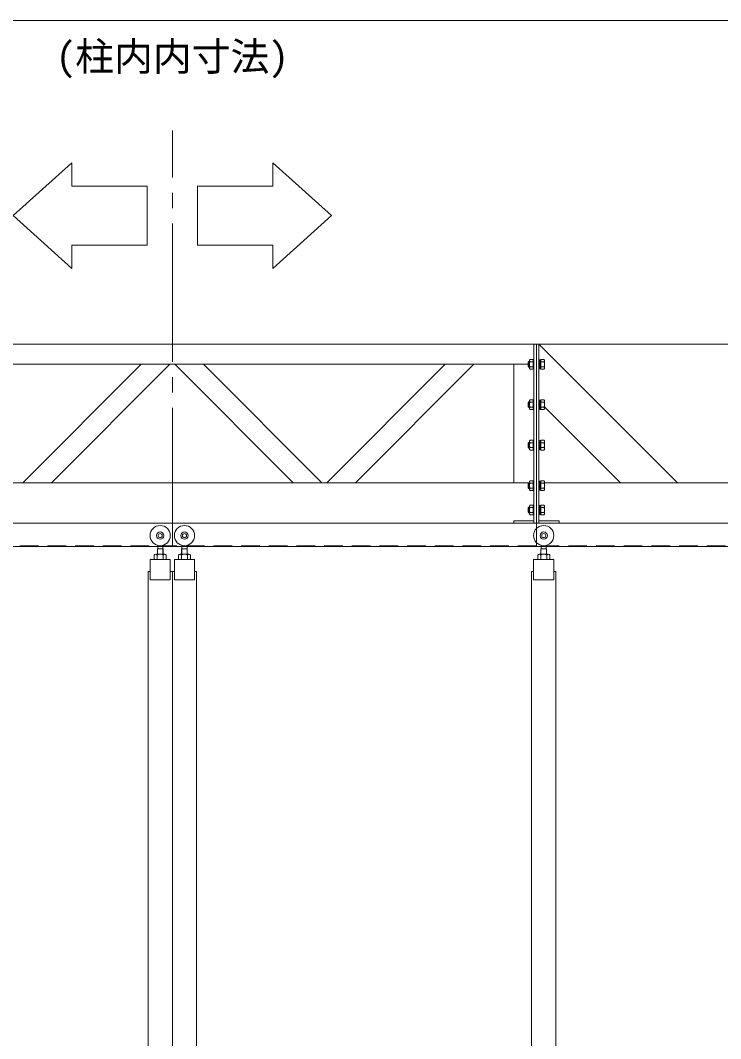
# Model space of a CAD drawing. Units: millimetres, scale not verified. Extents: x 35020 to 55145, y -14438 to 14438.
# Drawn here: x 41344 to 43075, y 6851 to 9368 of the extents above; entities that cross this region are included whole.
import ezdxf
from ezdxf.enums import TextEntityAlignment as Align

# ---------------------------------------------------------------- set-up
doc = ezdxf.new("R2010")
doc.units = ezdxf.units.MM
doc.header["$LTSCALE"] = 38
doc.linetypes.add('CHAIN2', pattern=[12, 9, -1, 1, -1])
doc.linetypes.add('DASHED1', pattern=[1.8, 1.2, -0.6])
for name, color, linetype, lineweight in [('0-6_ﾎﾞﾙﾄ類', 2, 'Continuous', 18), ('0-B_寸法', 3, 'Continuous', 18), ('0-F_中央走行棒', 7, 'Continuous', 18), ('1-0_中央走行棒右', 7, 'Continuous', 18), ('1-1_中央走行棒左', 7, 'Continuous', 18), ('1-2_中間梁18', 7, 'Continuous', 18), ('1-3_通芯', 1, 'CHAIN2', 18), ('1-4_吊車', 4, 'DASHED1', 9), ('1-8_文字', 7, 'Continuous', 18), ('1-A_連結用梁36', 7, 'Continuous', 18)]:
    doc.layers.add(name, color=color, linetype=linetype, lineweight=lineweight)
doc.styles.add('ＭＳ ゴシック', font='')
doc.styles.get('ＭＳ ゴシック').set_extended_font_data('MS Gothic')

msp = doc.modelspace()

# ---------------------------------------------------------------- linework, layer by layer
at = {"layer": '0-6_ﾎﾞﾙﾄ類'}
for p, q in [((42601.1, 8524.5), (42599.1, 8522.5)), ((42599.1, 8512.5), (42599.1, 8522.5)), ((42601.1, 8510.5), (42599.1, 8512.5)), ((42602.5, 8523.3), (42599.9, 8523.3)), ((42602.5, 8511.7), (42599.9, 8511.7)), ((42601.1, 8510.5), (42601.1, 8524.5)), ((42602.5, 8524.5), (42601.1, 8524.5)), ((42602.5, 8510.5), (42601.1, 8510.5)), ((42602.5, 8528), (42604.12, 8529.62)), ((42602.5, 8507), (42602.5, 8528)), ((42602.5, 8507), (42604.12, 8505.38)), ((42604.12, 8523.55), (42611.5, 8523.55)), ((42604.12, 8511.45), (42611.5, 8511.45)), ((42631.1, 8518.3), (42628.1, 8517.5)), ((42631.1, 8517.5), (42628.1, 8516.7)), ((42638.47, 8523.55), (42631.1, 8523.55)), ((42638.47, 8511.45), (42631.1, 8511.45)), ((42640.1, 8528), (42638.47, 8529.62)), ((42640.1, 8507), (42638.47, 8505.38)), ((42640.1, 8507), (42640.1, 8528)), ((42601.1, 8424.5), (42599.1, 8422.5)), ((42599.1, 8412.5), (42599.1, 8422.5)), ((42601.1, 8410.5), (42599.1, 8412.5)), ((42602.5, 8423.3), (42599.9, 8423.3)), ((42602.5, 8411.7), (42599.9, 8411.7)), ((42601.1, 8410.5), (42601.1, 8424.5)), ((42602.5, 8424.5), (42601.1, 8424.5)), ((42602.5, 8410.5), (42601.1, 8410.5)), ((42602.5, 8428), (42604.12, 8429.62)), ((42602.5, 8407), (42602.5, 8428)), ((42602.5, 8407), (42604.12, 8405.38)), ((42604.12, 8423.55), (42611.5, 8423.55)), ((42604.12, 8411.45), (42611.5, 8411.45)), ((42631.1, 8418.3), (42628.1, 8417.5)), ((42631.1, 8417.5), (42628.1, 8416.7)), ((42638.47, 8423.55), (42631.1, 8423.55)), ((42638.47, 8411.45), (42631.1, 8411.45)), ((42640.1, 8428), (42638.47, 8429.62)), ((42640.1, 8407), (42638.47, 8405.38)), ((42640.1, 8407), (42640.1, 8428)), ((42601.1, 8324.5), (42599.1, 8322.5)), ((42599.1, 8312.5), (42599.1, 8322.5)), ((42601.1, 8310.5), (42599.1, 8312.5)), ((42602.5, 8323.3), (42599.9, 8323.3)), ((42602.5, 8311.7), (42599.9, 8311.7)), ((42601.1, 8310.5), (42601.1, 8324.5)), ((42602.5, 8324.5), (42601.1, 8324.5)), ((42602.5, 8310.5), (42601.1, 8310.5)), ((42602.5, 8328), (42604.12, 8329.62)), ((42602.5, 8307), (42602.5, 8328)), ((42602.5, 8307), (42604.12, 8305.38)), ((42604.12, 8323.55), (42611.5, 8323.55)), ((42604.12, 8311.45), (42611.5, 8311.45)), ((42631.1, 8318.3), (42628.1, 8317.5)), ((42631.1, 8317.5), (42628.1, 8316.7)), ((42638.47, 8323.55), (42631.1, 8323.55)), ((42638.47, 8311.45), (42631.1, 8311.45)), ((42640.1, 8328), (42638.47, 8329.62)), ((42640.1, 8307), (42638.47, 8305.38)), ((42640.1, 8307), (42640.1, 8328)), ((42602.5, 8228), (42604.12, 8229.62)), ((42640.1, 8228), (42638.47, 8229.62)), ((42601.1, 8224.5), (42599.1, 8222.5)), ((42599.1, 8212.5), (42599.1, 8222.5)), ((42601.1, 8210.5), (42599.1, 8212.5)), ((42602.5, 8223.3), (42599.9, 8223.3)), ((42602.5, 8211.7), (42599.9, 8211.7)), ((42601.1, 8210.5), (42601.1, 8224.5)), ((42602.5, 8224.5), (42601.1, 8224.5)), ((42602.5, 8210.5), (42601.1, 8210.5)), ((42602.5, 8207), (42602.5, 8228)), ((42602.5, 8207), (42604.12, 8205.38)), ((42604.12, 8223.55), (42611.5, 8223.55)), ((42604.12, 8211.45), (42611.5, 8211.45)), ((42631.1, 8218.3), (42628.1, 8217.5)), ((42631.1, 8217.5), (42628.1, 8216.7)), ((42638.47, 8223.55), (42631.1, 8223.55)), ((42638.47, 8211.45), (42631.1, 8211.45)), ((42640.1, 8207), (42638.47, 8205.38)), ((42640.1, 8207), (42640.1, 8228)), ((42601.1, 8164.5), (42599.1, 8162.5)), ((42599.1, 8152.5), (42599.1, 8162.5)), ((42602.5, 8163.3), (42599.9, 8163.3)), ((42601.1, 8150.5), (42601.1, 8164.5)), ((42602.5, 8164.5), (42601.1, 8164.5)), ((42602.5, 8168), (42604.12, 8169.62)), ((42602.5, 8147), (42602.5, 8168)), ((42604.12, 8163.55), (42611.5, 8163.55)), ((42631.1, 8158.3), (42628.1, 8157.5)), ((42631.1, 8157.5), (42628.1, 8156.7)), ((42638.47, 8163.55), (42631.1, 8163.55)), ((42640.1, 8168), (42638.47, 8169.62)), ((42640.1, 8147), (42640.1, 8168)), ((42601.1, 8150.5), (42599.1, 8152.5)), ((42602.5, 8151.7), (42599.9, 8151.7)), ((42602.5, 8150.5), (42601.1, 8150.5)), ((42602.5, 8147), (42604.12, 8145.38)), ((42604.12, 8151.45), (42611.5, 8151.45)), ((42638.47, 8151.45), (42631.1, 8151.45)), ((42640.1, 8147), (42638.47, 8145.38)), ((41678.67, 8048.05), (41700.92, 8048.05)), ((41678.67, 8048.05), (41682.3, 8048.05)), ((41682.3, 8046.05), (41682.3, 8035.05)), ((41697.3, 8048.05), (41700.92, 8048.05)), ((41697.3, 8046.05), (41697.3, 8035.05)), ((41738.68, 8048.05), (41760.93, 8048.05)), ((41738.68, 8048.05), (41742.3, 8048.05)), ((41742.3, 8046.05), (41742.3, 8035.05)), ((41757.3, 8048.05), (41760.93, 8048.05)), ((41757.3, 8046.05), (41757.3, 8035.05)), ((42648.92, 8048.05), (42626.67, 8048.05)), ((42630.3, 8048.05), (42626.67, 8048.05)), ((42630.3, 8046.05), (42630.3, 8035.05)), ((42648.92, 8048.05), (42645.3, 8048.05)), ((42645.3, 8046.05), (42645.3, 8035.05))]:
    msp.add_line(p, q, dxfattribs=at)
for points in [[(42604.12, 8529.62), (42611.5, 8529.62), (42611.5, 8505.38), (42604.12, 8505.38)], [(42638.47, 8529.62), (42631.1, 8529.62), (42631.1, 8505.38), (42638.47, 8505.38)], [(42604.12, 8429.62), (42611.5, 8429.62), (42611.5, 8405.38), (42604.12, 8405.38)], [(42638.47, 8429.62), (42631.1, 8429.62), (42631.1, 8405.38), (42638.47, 8405.38)], [(42604.12, 8329.62), (42611.5, 8329.62), (42611.5, 8305.38), (42604.12, 8305.38)], [(42638.47, 8329.62), (42631.1, 8329.62), (42631.1, 8305.38), (42638.47, 8305.38)], [(42604.12, 8229.62), (42611.5, 8229.62), (42611.5, 8205.38), (42604.12, 8205.38)], [(42638.47, 8229.62), (42631.1, 8229.62), (42631.1, 8205.38), (42638.47, 8205.38)], [(42604.12, 8169.62), (42611.5, 8169.62), (42611.5, 8145.38), (42604.12, 8145.38)], [(42638.47, 8169.62), (42631.1, 8169.62), (42631.1, 8145.38), (42638.47, 8145.38)], [(41704.55, 8046.05), (41704.55, 8035.05), (41675.05, 8035.05), (41675.05, 8046.05)], [(41764.55, 8046.05), (41764.55, 8035.05), (41735.05, 8035.05), (41735.05, 8046.05)], [(42623.05, 8046.05), (42623.05, 8035.05), (42652.55, 8035.05), (42652.55, 8046.05)]]:
    msp.add_lwpolyline(points, dxfattribs=at)
for points in [[(42611.5, 8506.5), (42611.5, 8528.5), (42613.8, 8528.5), (42613.8, 8506.5)], [(42628.1, 8528.5), (42628.1, 8506.5), (42625.8, 8506.5), (42625.8, 8528.5)], [(42628.1, 8528.85), (42628.1, 8506.15), (42631.1, 8506.15), (42631.1, 8528.85)], [(42611.5, 8406.5), (42611.5, 8428.5), (42613.8, 8428.5), (42613.8, 8406.5)], [(42628.1, 8428.5), (42628.1, 8406.5), (42625.8, 8406.5), (42625.8, 8428.5)], [(42628.1, 8428.85), (42628.1, 8406.15), (42631.1, 8406.15), (42631.1, 8428.85)], [(42611.5, 8306.5), (42611.5, 8328.5), (42613.8, 8328.5), (42613.8, 8306.5)], [(42628.1, 8328.5), (42628.1, 8306.5), (42625.8, 8306.5), (42625.8, 8328.5)], [(42628.1, 8328.85), (42628.1, 8306.15), (42631.1, 8306.15), (42631.1, 8328.85)], [(42611.5, 8206.5), (42611.5, 8228.5), (42613.8, 8228.5), (42613.8, 8206.5)], [(42628.1, 8228.5), (42628.1, 8206.5), (42625.8, 8206.5), (42625.8, 8228.5)], [(42628.1, 8228.85), (42628.1, 8206.15), (42631.1, 8206.15), (42631.1, 8228.85)], [(42611.5, 8146.5), (42611.5, 8168.5), (42613.8, 8168.5), (42613.8, 8146.5)], [(42628.1, 8168.5), (42628.1, 8146.5), (42625.8, 8146.5), (42625.8, 8168.5)], [(42628.1, 8168.85), (42628.1, 8146.15), (42631.1, 8146.15), (42631.1, 8168.85)]]:
    msp.add_lwpolyline(points, close=True, dxfattribs=at)
for centre, radius, start, end in [((42614.62, 8517.5), 12.12, 150, 210), ((42607.15, 8526.6), 4.28, 135, 225), ((42607.15, 8508.4), 4.28, 135, 225), ((42635.45, 8526.6), 4.28, 315, 45), ((42627.97, 8517.5), 12.12, 330, 30), ((42635.45, 8508.4), 4.28, 315, 45), ((42614.62, 8417.5), 12.12, 150, 210), ((42607.15, 8426.6), 4.28, 135, 225), ((42607.15, 8408.4), 4.28, 135, 225), ((42635.45, 8426.6), 4.28, 315, 45), ((42627.97, 8417.5), 12.12, 330, 30), ((42635.45, 8408.4), 4.28, 315, 45), ((42614.62, 8317.5), 12.12, 150, 210), ((42607.15, 8326.6), 4.28, 135, 225), ((42607.15, 8308.4), 4.28, 135, 225), ((42635.45, 8326.6), 4.28, 315, 45), ((42627.97, 8317.5), 12.12, 330, 30), ((42635.45, 8308.4), 4.28, 315, 45), ((42607.15, 8226.6), 4.28, 135, 225), ((42635.45, 8226.6), 4.28, 315, 45), ((42614.62, 8217.5), 12.12, 150, 210), ((42607.15, 8208.4), 4.28, 135, 225), ((42627.97, 8217.5), 12.12, 330, 30), ((42635.45, 8208.4), 4.28, 315, 45), ((42614.62, 8157.5), 12.12, 150, 210), ((42607.15, 8166.6), 4.28, 135, 225), ((42635.45, 8166.6), 4.28, 315, 45), ((42627.97, 8157.5), 12.12, 330, 30), ((42607.15, 8148.4), 4.28, 135, 225), ((42635.45, 8148.4), 4.28, 315, 45), ((41678.67, 8043.78), 4.28, 32.227, 147.773), ((41689.8, 8033), 15.05, 60.137, 119.863), ((41700.92, 8043.78), 4.28, 32.227, 147.773), ((41738.68, 8043.78), 4.28, 32.227, 147.773), ((41749.8, 8033), 15.05, 60.137, 119.863), ((41760.93, 8043.78), 4.28, 32.227, 147.773), ((42626.67, 8043.78), 4.28, 32.227, 147.773), ((42637.8, 8033), 15.05, 60.137, 119.863), ((42648.92, 8043.78), 4.28, 32.227, 147.773)]:
    msp.add_arc(centre, radius, start, end, dxfattribs=at)
at = {"layer": '0-B_寸法'}
for p, q in [((37274.8, 9367.5), (46164.8, 9367.5)), ((42626.8, 8567.5), (47120.8, 8567.5))]:
    msp.add_line(p, q, dxfattribs=at)
at = {"layer": '0-F_中央走行棒'}
msp.add_lwpolyline([(42662.8, 7985.05), (42612.8, 7985.05), (42612.8, 8035.05), (42662.8, 8035.05)], close=True, dxfattribs=at)
for points in [[(42607.8, 6673.05), (42607.8, 8005.05), (42612.8, 8005.05)], [(42662.8, 8005.05), (42667.8, 8005.05), (42667.8, 6673.05)]]:
    msp.add_lwpolyline(points, dxfattribs=at)
at = {"layer": '1-0_中央走行棒右'}
msp.add_lwpolyline([(41724.8, 7985.05), (41774.8, 7985.05), (41774.8, 8035.05), (41724.8, 8035.05)], close=True, dxfattribs=at)
for points in [[(41724.8, 8005.05), (41719.8, 8005.05), (41719.8, 6585.05)], [(41779.8, 6673.05), (41779.8, 8005.05), (41774.8, 8005.05)]]:
    msp.add_lwpolyline(points, dxfattribs=at)
at = {"layer": '1-1_中央走行棒左'}
msp.add_lwpolyline([(41664.8, 7985.05), (41714.8, 7985.05), (41714.8, 8035.05), (41664.8, 8035.05)], close=True, dxfattribs=at)
for points in [[(41664.8, 8005.05), (41659.8, 8005.05), (41659.8, 6673.05)], [(41719.8, 6585.05), (41719.8, 8005.05), (41714.8, 8005.05)]]:
    msp.add_lwpolyline(points, dxfattribs=at)
at = {"layer": '1-2_中間梁18'}
for p, q in [((40840.1, 8517.5), (42599.1, 8517.5)), ((42613.8, 8224.5), (42613.8, 8517.5)), ((42602.5, 8224.5), (40840.1, 8224.5))]:
    msp.add_line(p, q, dxfattribs=at)
at = {"layer": '1-2_中間梁18', "color": 4, "linetype": 'DASHED1', "lineweight": 9}
msp.add_line((42619.8, 8069.1), (40819.8, 8069.1), dxfattribs=at)
at = {"layer": '1-2_中間梁18'}
for points in [[(42613.8, 8517.5), (42613.8, 8567.5), (40825.8, 8567.5), (40825.8, 8517.5)], [(42599.1, 8517.5), (42563.8, 8517.5), (42563.8, 8224.5), (42602.5, 8224.5)], [(40825.8, 8224.5), (40825.8, 8124.5), (42613.8, 8124.5), (42613.8, 8224.5)]]:
    msp.add_lwpolyline(points, dxfattribs=at)
for points in [[(42613.8, 8124.5), (42619.8, 8124.5), (42619.8, 8567.5), (42613.8, 8567.5)], [(41643.1, 8517.5), (41713.8, 8517.5), (41420.8, 8224.5), (41350.1, 8224.5)], [(41796.5, 8517.5), (41725.8, 8517.5), (42018.8, 8224.5), (42089.5, 8224.5)], [(42394.5, 8517.5), (42465.22, 8517.5), (42172.22, 8224.5), (42101.5, 8224.5)], [(42563.8, 8124.5), (42563.8, 8130.5), (42613.8, 8130.5), (42613.8, 8124.5)], [(40819.8, 8067.5), (42619.8, 8067.5), (42619.8, 8124.5), (40819.8, 8124.5)]]:
    msp.add_lwpolyline(points, close=True, dxfattribs=at)
at = {"layer": '1-3_通芯'}
msp.add_line((41719.8, 8067.5), (41719.8, 9095.07), dxfattribs=at)
at = {"layer": '1-4_吊車', "color": 7, "linetype": 'Continuous', "lineweight": 18}
for p, q in [((41683.1, 8048.05), (41683.1, 8061.1)), ((41683.55, 8061.1), (41683.55, 8069.9)), ((41696.05, 8061.1), (41696.05, 8069.9)), ((41696.5, 8048.05), (41696.5, 8061.1)), ((41743.1, 8048.05), (41743.1, 8061.1)), ((41743.55, 8061.1), (41743.55, 8069.9)), ((41756.05, 8061.1), (41756.05, 8069.9)), ((41756.5, 8048.05), (41756.5, 8061.1)), ((42631.1, 8048.05), (42631.1, 8061.1)), ((42631.55, 8061.1), (42631.55, 8069.9)), ((42644.05, 8061.1), (42644.05, 8069.9)), ((42644.5, 8048.05), (42644.5, 8061.1)), ((41681.85, 8048.05), (41681.85, 8048.1)), ((41697.72, 8048.05), (41697.72, 8048.1)), ((41741.85, 8048.05), (41741.85, 8048.1)), ((41757.72, 8048.05), (41757.72, 8048.1)), ((42629.85, 8048.05), (42629.85, 8048.1)), ((42645.72, 8048.05), (42645.72, 8048.1))]:
    msp.add_line(p, q, dxfattribs=at)
for points in [[(41681.85, 8048.1), (41682.8, 8048.1), (41682.8, 8061.1), (41689.8, 8061.1)], [(41697.72, 8048.1), (41696.8, 8048.1), (41696.8, 8061.1), (41689.8, 8061.1)], [(41741.85, 8048.1), (41742.8, 8048.1), (41742.8, 8061.1), (41749.8, 8061.1)], [(41757.72, 8048.1), (41756.8, 8048.1), (41756.8, 8061.1), (41749.8, 8061.1)], [(42629.85, 8048.1), (42630.8, 8048.1), (42630.8, 8061.1), (42637.8, 8061.1)], [(42645.72, 8048.1), (42644.8, 8048.1), (42644.8, 8061.1), (42637.8, 8061.1)]]:
    msp.add_lwpolyline(points, dxfattribs=at)
for centre, radius in [((41689.8, 8094.1), 25), ((41749.8, 8094.1), 25), ((42637.8, 8094.1), 25), ((41689.8, 8094.1), 9), ((41689.8, 8094.1), 5), ((41749.8, 8094.1), 9), ((41749.8, 8094.1), 5), ((42637.8, 8094.1), 9), ((42637.8, 8094.1), 5)]:
    msp.add_circle(centre, radius, dxfattribs=at)
at = {"layer": '1-8_文字'}
for points in [[(41326.62, 8884.95), (41471.05, 9015.73), (41471.05, 8957.82), (41657.7, 8957.82), (41657.7, 8811.83), (41471.05, 8811.83), (41471.05, 8753.93)], [(42112.97, 8884.95), (41968.55, 9015.73), (41968.55, 8957.82), (41781.9, 8957.82), (41781.9, 8811.83), (41968.55, 8811.83), (41968.55, 8753.93)]]:
    msp.add_lwpolyline(points, close=True, dxfattribs=at)
at = {"layer": '1-A_連結用梁36', "color": 4, "linetype": 'DASHED1', "lineweight": 9}
msp.add_line((46164.8, 8069.1), (42619.8, 8069.1), dxfattribs=at)
at = {"layer": '1-A_連結用梁36'}
for points in [[(42619.8, 8124.5), (42625.8, 8124.5), (42625.8, 8567.5), (42619.8, 8567.5)], [(42675.8, 8124.5), (42675.8, 8130.5), (42625.8, 8130.5), (42625.8, 8124.5)]]:
    msp.add_lwpolyline(points, close=True, dxfattribs=at)
for points in [[(42625.8, 8426.08), (42625.8, 8567.5), (42968.75, 8224.55), (42827.33, 8224.55), (42639.95, 8411.95)], [(42625.8, 8224.5), (42625.8, 8124.5), (45919.8, 8124.5)], [(46319.8, 8124.5), (46319.8, 8224.5), (42638.5, 8224.5)], [(45919.8, 8124.5), (42619.8, 8124.5), (42619.8, 8067.5), (45976.8, 8067.5)]]:
    msp.add_lwpolyline(points, dxfattribs=at)

# ---------------------------------------------------------------- texts
at = {"layer": '0-B_寸法', "style": 'ＭＳ ゴシック'}
msp.add_text('(柱内内寸法)', height=70.38, dxfattribs=at).set_placement((41431.8, 9221.9), align=Align.BOTTOM_LEFT)

doc.saveas('drawing.dxf')
